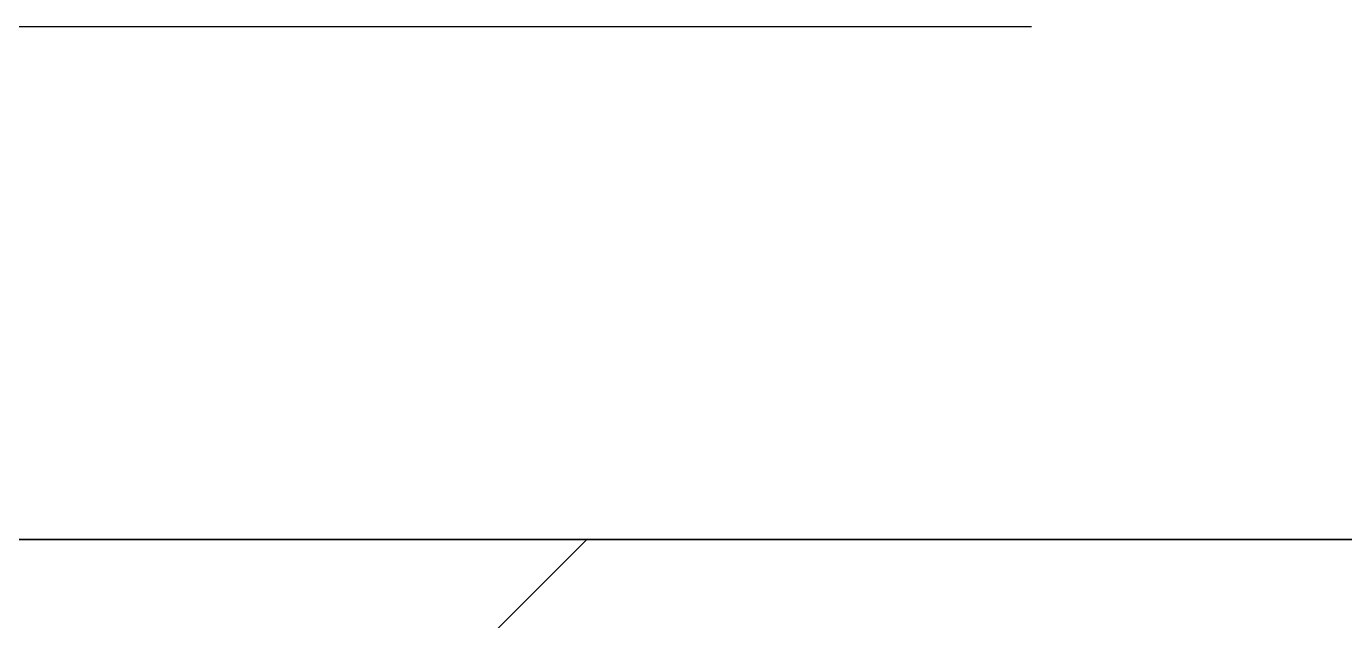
# Model space of a CAD drawing. Header units: millimetres. Extents: x 1417 to 35090, y -5751 to 14938.
# Drawn here: x 4701.1 to 4866.1, y -1785.5 to -1711.1 of the extents above; entities that cross this region are included whole.
import ezdxf

# ---------------------------------------------------------------- set-up
doc = ezdxf.new("R2010")
doc.units = ezdxf.units.MM

msp = doc.modelspace()

# ---------------------------------------------------------------- linework, layer by layer
at = {"color": 6, "linetype": 'Continuous'}
msp.add_line((4472.17, -2074.43), (4771.25, -1775.36), dxfattribs=at)
for p, q in [((4872.17, -1775.36), (4472.17, -1775.36)), ((4472.17, -1775.36), (4872.17, -1775.36))]:
    msp.add_line(p, q)
msp.add_lwpolyline([(4298.56, -1734.48), (4568.16, -1734.48), (4472.17, -1775.36), (4472.17, -1711.13), (4826.91, -1711.13)])
msp.add_arc((4930.56, -1783.93), 71.04, 173.0714, 173.0825)

doc.saveas('drawing.dxf')
